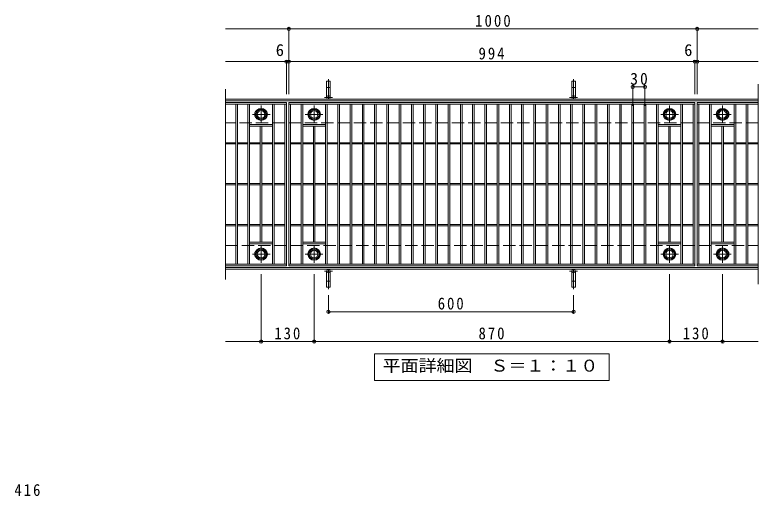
# Model space of a CAD drawing. Units: millimetres, scale not verified. Extents: x -1357 to 1679, y -1388 to 1197.
# Drawn here: x -1157 to 663, y 19 to 1197 of the extents above; entities that cross this region are included whole.
import ezdxf
from ezdxf.enums import TextEntityAlignment as Align

# ---------------------------------------------------------------- set-up
doc = ezdxf.new("R2010")
doc.units = ezdxf.units.MM
doc.header["$LTSCALE"] = 10
doc.header["$PDMODE"] = 32
doc.header["$PDSIZE"] = 8
doc.linetypes.add('CHAIN1', pattern=[8, 5, -1, 1, -1])
doc.linetypes.add('DASHED3', pattern=[4, 3, -1])
for name, color, linetype, lineweight in [('C-1', 2, 'Continuous', 9), ('C-2', 3, 'Continuous', 9), ('C-4', 7, 'Continuous', 9), ('C-5', 7, 'Continuous', 9), ('C-8', 4, 'Continuous', 9), ('C-A', 3, 'Continuous', 9), ('D-4', 7, 'Continuous', 9)]:
    doc.layers.add(name, color=color, linetype=linetype, lineweight=lineweight)
doc.styles.add('ＭＳ ゴシック', font='')
doc.styles.get('ＭＳ ゴシック').set_extended_font_data('MS Gothic')

msp = doc.modelspace()

# ---------------------------------------------------------------- linework, layer by layer
at = {"layer": 'C-1'}
for p, q in [((-641.44, 990.84), (662.55, 990.84)), ((-641.44, 986.84), (662.55, 986.84)), ((662.55, 578.84), (-641.44, 578.84)), ((662.55, 574.84), (-641.44, 574.84))]:
    msp.add_line(p, q, dxfattribs=at)
at = {"layer": 'C-1', "linetype": 'DASHED3'}
for p, q in [((662.55, 932.84), (-641.44, 932.84)), ((-641.44, 632.84), (662.55, 632.84))]:
    msp.add_line(p, q, dxfattribs=at)
at = {"layer": 'C-2'}
for p, q in [((662.55, 1027.84), (662.55, 537.85)), ((-641.44, 1015.84), (-641.44, 549.84)), ((-641.44, 982.84), (-492.44, 982.84)), ((-492.44, 982.84), (-492.44, 582.84)), ((-486.44, 982.84), (-486.44, 582.84)), ((507.56, 982.84), (-486.44, 982.84)), ((507.56, 982.84), (507.56, 582.84)), ((513.56, 982.84), (513.56, 582.84)), ((662.55, 982.84), (513.56, 982.84)), ((-641.44, 978.84), (-492.44, 978.84)), ((-616.44, 978.84), (-616.44, 586.84)), ((-612.44, 978.84), (-612.44, 586.84)), ((-586.44, 978.84), (-586.44, 586.84)), ((-582.44, 978.84), (-582.44, 586.84)), ((-526.44, 978.84), (-526.44, 586.84)), ((-522.44, 978.84), (-522.44, 586.84)), ((-496.44, 978.84), (-496.44, 586.84)), ((507.56, 978.84), (-486.44, 978.84)), ((-482.44, 978.84), (-482.44, 586.84)), ((-456.44, 978.84), (-456.44, 586.84)), ((-452.44, 978.84), (-452.44, 586.84)), ((-396.44, 978.84), (-396.44, 586.84)), ((-392.44, 978.84), (-392.44, 586.84)), ((-366.44, 978.84), (-366.44, 586.84)), ((-362.44, 978.84), (-362.44, 586.84)), ((-336.44, 978.84), (-336.44, 586.84)), ((-332.44, 978.84), (-332.44, 586.84)), ((-306.44, 978.84), (-306.44, 586.84)), ((-302.44, 978.84), (-302.44, 586.84)), ((-276.44, 978.84), (-276.44, 586.84)), ((-272.44, 978.84), (-272.44, 586.84)), ((-246.44, 978.84), (-246.44, 586.84)), ((-242.44, 978.84), (-242.44, 586.84)), ((-216.44, 978.84), (-216.44, 586.84)), ((-212.44, 978.84), (-212.44, 586.84)), ((-186.44, 978.84), (-186.44, 586.84)), ((-182.44, 978.84), (-182.44, 586.84)), ((-156.44, 978.84), (-156.44, 586.84)), ((-152.44, 978.84), (-152.44, 586.84)), ((-126.44, 978.84), (-126.44, 586.84)), ((-122.44, 978.84), (-122.44, 586.84)), ((-96.44, 978.84), (-96.44, 586.84)), ((-92.44, 978.84), (-92.44, 586.84)), ((-66.44, 978.84), (-66.44, 586.84)), ((-62.44, 978.84), (-62.44, 586.84)), ((-36.44, 978.84), (-36.44, 586.84)), ((-32.44, 978.84), (-32.44, 586.84)), ((-6.44, 978.84), (-6.44, 586.84)), ((-2.44, 978.84), (-2.44, 586.84)), ((23.56, 978.84), (23.56, 586.84)), ((27.56, 978.84), (27.56, 586.84)), ((53.56, 978.84), (53.56, 586.84)), ((57.56, 978.84), (57.56, 586.84)), ((83.56, 978.84), (83.56, 586.84)), ((87.56, 978.84), (87.56, 586.84)), ((113.56, 978.84), (113.56, 586.84)), ((117.56, 978.84), (117.56, 586.84)), ((143.56, 978.84), (143.56, 586.84)), ((147.56, 978.84), (147.56, 586.84)), ((173.56, 978.84), (173.56, 586.84)), ((177.56, 978.84), (177.56, 586.84)), ((203.56, 978.84), (203.56, 586.84)), ((207.56, 978.84), (207.56, 586.84)), ((233.56, 978.84), (233.56, 586.84)), ((237.56, 978.84), (237.56, 586.84)), ((263.56, 978.84), (263.56, 586.84)), ((267.56, 978.84), (267.56, 586.84)), ((293.56, 978.84), (293.56, 586.84)), ((297.56, 978.84), (297.56, 586.84)), ((323.56, 978.84), (323.56, 586.84)), ((327.56, 978.84), (327.56, 586.84)), ((353.55, 978.84), (353.55, 586.84)), ((357.56, 978.84), (357.56, 586.84)), ((383.56, 978.84), (383.56, 586.84)), ((387.55, 978.84), (387.55, 586.84)), ((413.56, 978.84), (413.56, 586.84)), ((417.56, 978.84), (417.56, 586.84)), ((473.55, 978.84), (473.55, 586.84)), ((477.56, 978.84), (477.56, 586.84)), ((503.55, 978.84), (503.55, 586.84)), ((662.55, 978.84), (513.56, 978.84)), ((517.56, 978.84), (517.56, 586.84)), ((543.56, 978.84), (543.56, 586.84)), ((547.56, 978.84), (547.56, 586.84)), ((603.56, 978.84), (603.56, 586.84)), ((607.55, 978.84), (607.55, 586.84)), ((633.56, 978.84), (633.56, 586.84)), ((637.56, 978.84), (637.56, 586.84)), ((-582.44, 928.84), (-526.44, 928.84)), ((-396.44, 928.84), (-452.44, 928.84)), ((417.56, 928.84), (473.56, 928.84)), ((603.55, 928.84), (547.55, 928.84)), ((-582.44, 924.84), (-526.44, 924.84)), ((-556.44, 924.84), (-556.44, 640.84)), ((-552.44, 924.84), (-552.44, 640.84)), ((-396.44, 924.84), (-452.44, 924.84)), ((-426.44, 924.84), (-426.44, 640.84)), ((-422.44, 924.84), (-422.44, 640.84)), ((417.56, 924.84), (473.56, 924.84)), ((443.55, 924.84), (443.55, 640.84)), ((447.56, 924.84), (447.56, 640.84)), ((603.55, 924.84), (547.55, 924.84)), ((573.55, 924.84), (573.55, 640.84)), ((577.56, 924.84), (577.56, 640.84)), ((-616.44, 884.34), (-641.44, 884.34)), ((-616.44, 881.34), (-641.44, 881.34)), ((-586.44, 884.34), (-612.44, 884.34)), ((-586.44, 881.34), (-612.44, 881.34)), ((-556.44, 884.34), (-582.44, 884.34)), ((-556.44, 881.34), (-582.44, 881.34)), ((-526.44, 884.34), (-552.44, 884.34)), ((-526.44, 881.34), (-552.44, 881.34)), ((-496.44, 884.34), (-522.44, 884.34)), ((-496.44, 881.34), (-522.44, 881.34)), ((-482.44, 884.34), (-456.44, 884.34)), ((-482.44, 881.34), (-456.44, 881.34)), ((-452.44, 884.34), (-426.44, 884.34)), ((-452.44, 881.34), (-426.44, 881.34)), ((-422.44, 884.34), (-396.44, 884.34)), ((-422.44, 881.34), (-396.44, 881.34)), ((-392.44, 884.34), (-366.44, 884.34)), ((-392.44, 881.34), (-366.44, 881.34)), ((-362.44, 884.34), (-336.44, 884.34)), ((-362.44, 881.34), (-336.44, 881.34)), ((-332.44, 884.34), (-306.44, 884.34)), ((-332.44, 881.34), (-306.44, 881.34)), ((-302.44, 884.34), (-276.44, 884.34)), ((-302.44, 881.34), (-276.44, 881.34)), ((-272.44, 884.34), (-246.44, 884.34)), ((-272.44, 881.34), (-246.44, 881.34)), ((-242.44, 884.34), (-216.44, 884.34)), ((-242.44, 881.34), (-216.44, 881.34)), ((-212.44, 884.34), (-186.44, 884.34)), ((-212.44, 881.34), (-186.44, 881.34)), ((-182.44, 884.34), (-156.44, 884.34)), ((-182.44, 881.34), (-156.44, 881.34)), ((-152.44, 884.34), (-126.44, 884.34)), ((-152.44, 881.34), (-126.44, 881.34)), ((-122.44, 884.34), (-96.44, 884.34)), ((-122.44, 881.34), (-96.44, 881.34)), ((-92.44, 884.34), (-66.44, 884.34)), ((-92.44, 881.34), (-66.44, 881.34)), ((-62.44, 884.34), (-36.44, 884.34)), ((-62.44, 881.34), (-36.44, 881.34)), ((-32.44, 884.34), (-6.44, 884.34)), ((-32.44, 881.34), (-6.44, 881.34)), ((-2.44, 884.34), (23.56, 884.34)), ((-2.44, 881.34), (23.56, 881.34)), ((27.56, 884.34), (53.56, 884.34)), ((27.56, 881.34), (53.56, 881.34)), ((57.56, 884.34), (83.56, 884.34)), ((57.56, 881.34), (83.56, 881.34)), ((87.56, 884.34), (113.56, 884.34)), ((87.56, 881.34), (113.56, 881.34)), ((117.56, 884.34), (143.56, 884.34)), ((117.56, 881.34), (143.56, 881.34)), ((147.56, 884.34), (173.56, 884.34)), ((147.56, 881.34), (173.56, 881.34)), ((177.56, 884.34), (203.56, 884.34)), ((177.56, 881.34), (203.56, 881.34)), ((207.56, 884.34), (233.56, 884.34)), ((207.56, 881.34), (233.56, 881.34)), ((237.56, 884.34), (263.56, 884.34)), ((237.56, 881.34), (263.56, 881.34)), ((267.56, 884.34), (293.56, 884.34)), ((267.56, 881.34), (293.56, 881.34)), ((297.56, 884.34), (323.56, 884.34)), ((297.56, 881.34), (323.56, 881.34)), ((327.56, 884.34), (353.56, 884.34)), ((327.56, 881.34), (353.56, 881.34)), ((383.56, 884.34), (357.56, 884.34)), ((383.56, 881.34), (357.56, 881.34)), ((413.56, 884.34), (387.55, 884.34)), ((413.56, 881.34), (387.55, 881.34)), ((443.55, 884.34), (417.56, 884.34)), ((443.55, 881.34), (417.56, 881.34)), ((473.56, 884.34), (447.56, 884.34)), ((473.56, 881.34), (447.56, 881.34)), ((503.55, 884.34), (477.56, 884.34)), ((503.55, 881.34), (477.56, 881.34)), ((517.56, 884.34), (543.56, 884.34)), ((517.56, 881.34), (543.56, 881.34)), ((547.56, 884.34), (573.55, 884.34)), ((547.56, 881.34), (573.55, 881.34)), ((577.56, 884.34), (603.56, 884.34)), ((577.56, 881.34), (603.56, 881.34)), ((607.55, 884.34), (633.56, 884.34)), ((607.55, 881.34), (633.56, 881.34)), ((637.56, 884.34), (662.55, 884.34)), ((637.56, 881.34), (662.55, 881.34)), ((-616.44, 784.34), (-641.44, 784.34)), ((-586.44, 784.34), (-612.44, 784.34)), ((-556.44, 784.34), (-582.44, 784.34)), ((-526.44, 784.34), (-552.44, 784.34)), ((-496.44, 784.34), (-522.44, 784.34)), ((-482.44, 784.34), (-456.44, 784.34)), ((-452.44, 784.34), (-426.44, 784.34)), ((-422.44, 784.34), (-396.44, 784.34)), ((-392.44, 784.34), (-366.44, 784.34)), ((-362.44, 784.34), (-336.44, 784.34)), ((-332.44, 784.34), (-306.44, 784.34)), ((-302.44, 784.34), (-276.44, 784.34)), ((-272.44, 784.34), (-246.44, 784.34)), ((-242.44, 784.34), (-216.44, 784.34)), ((-212.44, 784.34), (-186.44, 784.34)), ((-182.44, 784.34), (-156.44, 784.34)), ((-152.44, 784.34), (-126.44, 784.34)), ((-122.44, 784.34), (-96.44, 784.34)), ((-92.44, 784.34), (-66.44, 784.34)), ((-62.44, 784.34), (-36.44, 784.34)), ((-32.44, 784.34), (-6.44, 784.34)), ((-2.44, 784.34), (23.56, 784.34)), ((27.56, 784.34), (53.56, 784.34)), ((57.56, 784.34), (83.56, 784.34)), ((87.56, 784.34), (113.56, 784.34)), ((117.56, 784.34), (143.56, 784.34)), ((147.56, 784.34), (173.56, 784.34)), ((177.56, 784.34), (203.56, 784.34)), ((207.56, 784.34), (233.56, 784.34)), ((237.56, 784.34), (263.56, 784.34)), ((267.56, 784.34), (293.56, 784.34)), ((297.56, 784.34), (323.56, 784.34)), ((327.56, 784.34), (353.56, 784.34)), ((383.56, 784.34), (357.56, 784.34)), ((413.56, 784.34), (387.55, 784.34)), ((443.55, 784.34), (417.56, 784.34)), ((473.56, 784.34), (447.56, 784.34)), ((503.55, 784.34), (477.56, 784.34)), ((517.56, 784.34), (543.56, 784.34)), ((547.56, 784.34), (573.55, 784.34)), ((577.56, 784.34), (603.56, 784.34)), ((607.55, 784.34), (633.56, 784.34)), ((637.56, 784.34), (662.55, 784.34)), ((-616.44, 781.34), (-641.44, 781.34)), ((-586.44, 781.34), (-612.44, 781.34)), ((-556.44, 781.34), (-582.44, 781.34)), ((-526.44, 781.34), (-552.44, 781.34)), ((-496.44, 781.34), (-522.44, 781.34)), ((-482.44, 781.34), (-456.44, 781.34)), ((-452.44, 781.34), (-426.44, 781.34)), ((-422.44, 781.34), (-396.44, 781.34)), ((-392.44, 781.34), (-366.44, 781.34)), ((-362.44, 781.34), (-336.44, 781.34)), ((-332.44, 781.34), (-306.44, 781.34)), ((-302.44, 781.34), (-276.44, 781.34)), ((-272.44, 781.34), (-246.44, 781.34)), ((-242.44, 781.34), (-216.44, 781.34)), ((-212.44, 781.34), (-186.44, 781.34)), ((-182.44, 781.34), (-156.44, 781.34)), ((-152.44, 781.34), (-126.44, 781.34)), ((-122.44, 781.34), (-96.44, 781.34)), ((-92.44, 781.34), (-66.44, 781.34)), ((-62.44, 781.34), (-36.44, 781.34)), ((-32.44, 781.34), (-6.44, 781.34)), ((-2.44, 781.34), (23.56, 781.34)), ((27.56, 781.34), (53.56, 781.34)), ((57.56, 781.34), (83.56, 781.34)), ((87.56, 781.34), (113.56, 781.34)), ((117.56, 781.34), (143.56, 781.34)), ((147.56, 781.34), (173.56, 781.34)), ((177.56, 781.34), (203.56, 781.34)), ((207.56, 781.34), (233.56, 781.34)), ((237.56, 781.34), (263.56, 781.34)), ((267.56, 781.34), (293.56, 781.34)), ((297.56, 781.34), (323.56, 781.34)), ((327.56, 781.34), (353.56, 781.34)), ((383.56, 781.34), (357.56, 781.34)), ((413.56, 781.34), (387.55, 781.34)), ((443.55, 781.34), (417.56, 781.34)), ((473.56, 781.34), (447.56, 781.34)), ((503.55, 781.34), (477.56, 781.34)), ((517.56, 781.34), (543.56, 781.34)), ((547.56, 781.34), (573.55, 781.34)), ((577.56, 781.34), (603.56, 781.34)), ((607.55, 781.34), (633.56, 781.34)), ((637.56, 781.34), (662.55, 781.34)), ((-616.44, 684.34), (-641.44, 684.34)), ((-616.44, 681.34), (-641.44, 681.34)), ((-586.44, 684.34), (-612.44, 684.34)), ((-586.44, 681.34), (-612.44, 681.34)), ((-556.44, 684.34), (-582.44, 684.34)), ((-556.44, 681.34), (-582.44, 681.34)), ((-526.44, 684.34), (-552.44, 684.34)), ((-526.44, 681.34), (-552.44, 681.34)), ((-496.44, 684.34), (-522.44, 684.34)), ((-496.44, 681.34), (-522.44, 681.34)), ((-482.44, 684.34), (-456.44, 684.34)), ((-482.44, 681.34), (-456.44, 681.34)), ((-452.44, 684.34), (-426.44, 684.34)), ((-452.44, 681.34), (-426.44, 681.34)), ((-422.44, 684.34), (-396.44, 684.34)), ((-422.44, 681.34), (-396.44, 681.34)), ((-392.44, 684.34), (-366.44, 684.34)), ((-392.44, 681.34), (-366.44, 681.34)), ((-362.44, 684.34), (-336.44, 684.34)), ((-362.44, 681.34), (-336.44, 681.34)), ((-332.44, 684.34), (-306.44, 684.34)), ((-332.44, 681.34), (-306.44, 681.34)), ((-302.44, 684.34), (-276.44, 684.34)), ((-302.44, 681.34), (-276.44, 681.34)), ((-272.44, 684.34), (-246.44, 684.34)), ((-272.44, 681.34), (-246.44, 681.34)), ((-242.44, 684.34), (-216.44, 684.34)), ((-242.44, 681.34), (-216.44, 681.34)), ((-212.44, 684.34), (-186.44, 684.34)), ((-212.44, 681.34), (-186.44, 681.34)), ((-182.44, 684.34), (-156.44, 684.34)), ((-182.44, 681.34), (-156.44, 681.34)), ((-152.44, 684.34), (-126.44, 684.34)), ((-152.44, 681.34), (-126.44, 681.34)), ((-122.44, 684.34), (-96.44, 684.34)), ((-122.44, 681.34), (-96.44, 681.34)), ((-92.44, 684.34), (-66.44, 684.34)), ((-92.44, 681.34), (-66.44, 681.34)), ((-62.44, 684.34), (-36.44, 684.34)), ((-62.44, 681.34), (-36.44, 681.34)), ((-32.44, 684.34), (-6.44, 684.34)), ((-32.44, 681.34), (-6.44, 681.34)), ((-2.44, 684.34), (23.56, 684.34)), ((-2.44, 681.34), (23.56, 681.34)), ((27.56, 684.34), (53.56, 684.34)), ((27.56, 681.34), (53.56, 681.34)), ((57.56, 684.34), (83.56, 684.34)), ((57.56, 681.34), (83.56, 681.34)), ((87.56, 684.34), (113.56, 684.34)), ((87.56, 681.34), (113.56, 681.34)), ((117.56, 684.34), (143.56, 684.34)), ((117.56, 681.34), (143.56, 681.34)), ((147.56, 684.34), (173.56, 684.34)), ((147.56, 681.34), (173.56, 681.34)), ((177.56, 684.34), (203.56, 684.34)), ((177.56, 681.34), (203.56, 681.34)), ((207.56, 684.34), (233.56, 684.34)), ((207.56, 681.34), (233.56, 681.34)), ((237.56, 684.34), (263.56, 684.34)), ((237.56, 681.34), (263.56, 681.34)), ((267.56, 684.34), (293.56, 684.34)), ((267.56, 681.34), (293.56, 681.34)), ((297.56, 684.34), (323.56, 684.34)), ((297.56, 681.34), (323.56, 681.34)), ((327.56, 684.34), (353.56, 684.34)), ((327.56, 681.34), (353.56, 681.34)), ((383.56, 684.34), (357.56, 684.34)), ((383.56, 681.34), (357.56, 681.34)), ((413.56, 684.34), (387.55, 684.34)), ((413.56, 681.34), (387.55, 681.34)), ((443.55, 684.34), (417.56, 684.34)), ((443.55, 681.34), (417.56, 681.34)), ((473.56, 684.34), (447.56, 684.34)), ((473.56, 681.34), (447.56, 681.34)), ((503.55, 684.34), (477.56, 684.34)), ((503.55, 681.34), (477.56, 681.34)), ((517.56, 684.34), (543.56, 684.34)), ((517.56, 681.34), (543.56, 681.34)), ((547.56, 684.34), (573.55, 684.34)), ((547.56, 681.34), (573.55, 681.34)), ((577.56, 684.34), (603.56, 684.34)), ((577.56, 681.34), (603.56, 681.34)), ((607.55, 684.34), (633.56, 684.34)), ((607.55, 681.34), (633.56, 681.34)), ((637.56, 684.34), (662.55, 684.34)), ((637.56, 681.34), (662.55, 681.34)), ((-582.44, 640.84), (-526.44, 640.84)), ((-396.44, 640.84), (-452.44, 640.84)), ((417.56, 640.84), (473.56, 640.84)), ((603.55, 640.84), (547.55, 640.84)), ((-582.44, 636.84), (-526.44, 636.84)), ((-396.44, 636.84), (-452.44, 636.84)), ((417.56, 636.84), (473.56, 636.84)), ((603.55, 636.84), (547.55, 636.84)), ((-492.44, 586.84), (-641.44, 586.84)), ((-492.44, 582.84), (-641.44, 582.84)), ((-486.44, 586.84), (507.56, 586.84)), ((-486.44, 582.84), (507.56, 582.84)), ((513.56, 586.84), (662.55, 586.84)), ((513.56, 582.84), (662.55, 582.84))]:
    msp.add_line(p, q, dxfattribs=at)
for centre, start, end in [((-557.44, 953.84), 142.80833, 217.19167), ((-551.44, 953.84), 322.80833, 37.19167), ((-427.44, 953.84), 142.80833, 217.19167), ((-421.44, 953.84), 322.80833, 37.19167), ((442.55, 953.84), 142.80833, 217.19167), ((448.56, 953.84), 322.80833, 37.19167), ((572.55, 953.84), 142.80833, 217.19167), ((578.56, 953.84), 322.80833, 37.19167), ((-557.44, 611.84), 142.80833, 217.19167), ((-551.44, 611.84), 322.80833, 37.19167), ((-427.44, 611.84), 142.80833, 217.19167), ((-421.44, 611.84), 322.80833, 37.19167), ((442.55, 611.84), 142.80833, 217.19167), ((448.56, 611.84), 322.80833, 37.19167), ((572.55, 611.84), 142.80833, 217.19167), ((578.56, 611.84), 322.80833, 37.19167)]:
    msp.add_arc(centre, 12.5, start, end, dxfattribs=at)
at = {"layer": 'C-4'}
for p, q in [((-486.44, 1002.84), (-486.44, 1165.84)), ((513.56, 1002.84), (513.56, 1165.84)), ((-641.44, 1162.84), (662.55, 1162.84)), ((-641.44, 1082.84), (662.55, 1082.84)), ((-492.45, 1002.84), (-492.45, 1085.84)), ((507.56, 1002.84), (507.56, 1085.84)), ((355.55, 974.85), (355.55, 1023.85)), ((355.55, 1020.85), (385.55, 1020.85)), ((385.55, 974.85), (385.55, 1023.85)), ((-554.44, 562.85), (-554.44, 394.85)), ((-424.44, 562.85), (-424.44, 394.85)), ((445.56, 562.85), (445.56, 394.85)), ((575.55, 562.85), (575.55, 394.85)), ((-389.44, 511.13), (-389.44, 467.85)), ((210.55, 511.13), (210.55, 467.85)), ((-389.44, 470.85), (210.55, 470.85)), ((-641.44, 397.85), (662.55, 397.85))]:
    msp.add_line(p, q, dxfattribs=at)
for p in [(-486.44, 1162.84), (513.56, 1162.84), (-492.45, 1082.84), (-486.44, 1082.84), (507.56, 1082.84), (513.56, 1082.84), (355.55, 1020.85), (385.55, 1020.85), (-389.44, 470.85), (210.55, 470.85), (-554.44, 397.85), (-424.44, 397.85), (445.56, 397.85), (575.55, 397.85)]:
    msp.add_point(p, dxfattribs=at)
at = {"layer": 'C-5'}
msp.add_lwpolyline([(-276.94, 302.85), (-276.94, 367.85), (298.06, 367.85), (298.06, 302.85)], close=True, dxfattribs=at)
at = {"layer": 'C-8', "linetype": 'CHAIN1'}
for p, q in [((-554.44, 975.18), (-554.44, 932.83)), ((-424.44, 975.18), (-424.44, 932.83)), ((445.56, 975.18), (445.56, 932.83)), ((575.55, 975.18), (575.55, 932.83)), ((-532.17, 953.84), (-575.42, 953.84)), ((-446.71, 953.84), (-403.47, 953.84)), ((467.83, 953.84), (424.58, 953.84)), ((553.28, 953.84), (596.53, 953.84)), ((-554.44, 590.51), (-554.44, 632.86)), ((-424.44, 590.51), (-424.44, 632.86)), ((445.56, 590.51), (445.56, 632.86)), ((575.55, 590.51), (575.55, 632.86)), ((-532.17, 611.84), (-575.42, 611.84)), ((-446.71, 611.84), (-403.47, 611.84)), ((467.83, 611.84), (424.58, 611.84)), ((553.28, 611.84), (596.53, 611.84))]:
    msp.add_line(p, q, dxfattribs=at)
at = {"layer": 'C-8'}
for points in [[(-547.52, 941.85), (-561.37, 941.85), (-568.29, 953.84), (-561.37, 965.84), (-547.52, 965.84), (-540.59, 953.84)], [(-431.37, 941.85), (-417.52, 941.85), (-410.59, 953.84), (-417.52, 965.84), (-431.37, 965.84), (-438.29, 953.84)], [(452.48, 941.85), (438.63, 941.85), (431.71, 953.84), (438.63, 965.84), (452.48, 965.84), (459.4, 953.84)], [(568.63, 941.85), (582.48, 941.85), (589.4, 953.84), (582.48, 965.84), (568.63, 965.84), (561.7, 953.84)], [(-547.52, 623.84), (-561.37, 623.84), (-568.29, 611.84), (-561.37, 599.85), (-547.52, 599.85), (-540.59, 611.84)], [(-431.37, 623.84), (-417.52, 623.84), (-410.59, 611.84), (-417.52, 599.85), (-431.37, 599.85), (-438.29, 611.84)], [(452.48, 623.84), (438.63, 623.84), (431.71, 611.84), (438.63, 599.85), (452.48, 599.85), (459.4, 611.84)], [(568.63, 623.84), (582.48, 623.84), (589.4, 611.84), (582.48, 599.85), (568.63, 599.85), (561.7, 611.84)]]:
    msp.add_lwpolyline(points, close=True, dxfattribs=at)
for centre, radius in [((-554.44, 953.84), 15), ((-554.44, 953.84), 12.07), ((-424.44, 953.84), 15), ((-424.44, 953.84), 12.07), ((445.56, 953.84), 15), ((445.56, 953.84), 12.07), ((575.55, 953.84), 15), ((575.55, 953.84), 12.07), ((-554.44, 953.84), 9.25), ((-424.44, 953.84), 9.25), ((445.56, 953.84), 9.25), ((575.55, 953.84), 9.25), ((-554.44, 611.84), 15), ((-554.44, 611.84), 12.07), ((-554.44, 611.84), 9.25), ((-424.44, 611.84), 15), ((-424.44, 611.84), 12.07), ((-424.44, 611.84), 9.25), ((445.56, 611.84), 15), ((445.56, 611.84), 12.07), ((445.56, 611.84), 9.25), ((575.55, 611.84), 15), ((575.55, 611.84), 12.07), ((575.55, 611.84), 9.25)]:
    msp.add_circle(centre, radius, dxfattribs=at)
at = {"layer": 'C-A', "linetype": 'CHAIN1'}
for p, q in [((-389.44, 990.84), (-389.44, 1039.84)), ((210.56, 990.84), (210.56, 1039.84)), ((-398.95, 995.34), (-379.94, 995.34)), ((201.05, 995.34), (220.06, 995.34)), ((-398.95, 570.35), (-379.94, 570.35)), ((-389.44, 574.84), (-389.44, 525.85)), ((201.05, 570.35), (220.06, 570.35)), ((210.56, 574.84), (210.56, 525.85))]:
    msp.add_line(p, q, dxfattribs=at)
at = {"layer": 'C-A'}
for p, q in [((-393.94, 1034.84), (-384.94, 1034.84)), ((-393.94, 1034.84), (-393.94, 995.34)), ((-393.94, 1019.84), (-384.94, 1019.84)), ((-384.94, 1034.84), (-384.94, 995.34)), ((206.06, 1034.84), (215.06, 1034.84)), ((206.06, 1034.84), (206.06, 995.34)), ((206.06, 1019.84), (215.06, 1019.84)), ((215.06, 1034.84), (215.06, 995.34)), ((-393.94, 530.85), (-393.94, 570.35)), ((-384.94, 530.85), (-384.94, 570.35)), ((206.06, 530.85), (206.06, 570.35)), ((215.06, 530.85), (215.06, 570.35)), ((-393.94, 545.85), (-384.94, 545.85)), ((-393.94, 530.85), (-384.94, 530.85)), ((206.06, 545.85), (215.06, 545.85)), ((206.06, 530.85), (215.06, 530.85))]:
    msp.add_line(p, q, dxfattribs=at)
for centre in [(-389.44, 995.34), (210.56, 995.34), (-389.44, 570.35), (210.56, 570.35)]:
    msp.add_circle(centre, 4.5, dxfattribs=at)

# ---------------------------------------------------------------- texts
at = {"layer": 'C-4', "color": 2, "style": 'ＭＳ ゴシック'}
for p in [(-518.41, 1087.84), (481.59, 1087.84)]:
    msp.add_text('6', height=29.33, dxfattribs=at).set_placement(p, align=Align.BOTTOM_LEFT)
at = {"layer": 'C-4', "color": 2, "char_height": 29.33, "attachment_point": 7, "style": 'ＭＳ ゴシック'}
for s, insert in [('\\T1.28;\\W0.9;1000', (-30.19, 1167.84)), ('\\T1.27;\\W0.9;994', (-21.94, 1087.84)), ('\\T1.27;\\W0.95;30', (349.3, 1025.85)), ('\\T1.27;\\W0.9;600', (-121.95, 475.85)), ('\\T1.27;\\W0.9;130', (-521.94, 402.84)), ('\\T1.27;\\W0.9;870', (-21.95, 402.84)), ('\\T1.27;\\W0.9;130', (478.05, 402.84))]:
    msp.add_mtext(s, dxfattribs=dict(at, insert=insert))
at = {"layer": 'C-5', "color": 2, "style": 'ＭＳ ゴシック', "width": 1.1}
msp.add_text('平面詳細図\u3000Ｓ＝１：１０', height=29.33, dxfattribs=at).set_placement((-256.94, 315.35), align=Align.BOTTOM_LEFT)
at = {"layer": 'D-4', "color": 2, "insert": (-1158.31, 19.49), "char_height": 29.33, "attachment_point": 7, "style": 'ＭＳ ゴシック'}
msp.add_mtext('\\T1.27;\\W0.9;416', dxfattribs=at)

doc.saveas('drawing.dxf')
